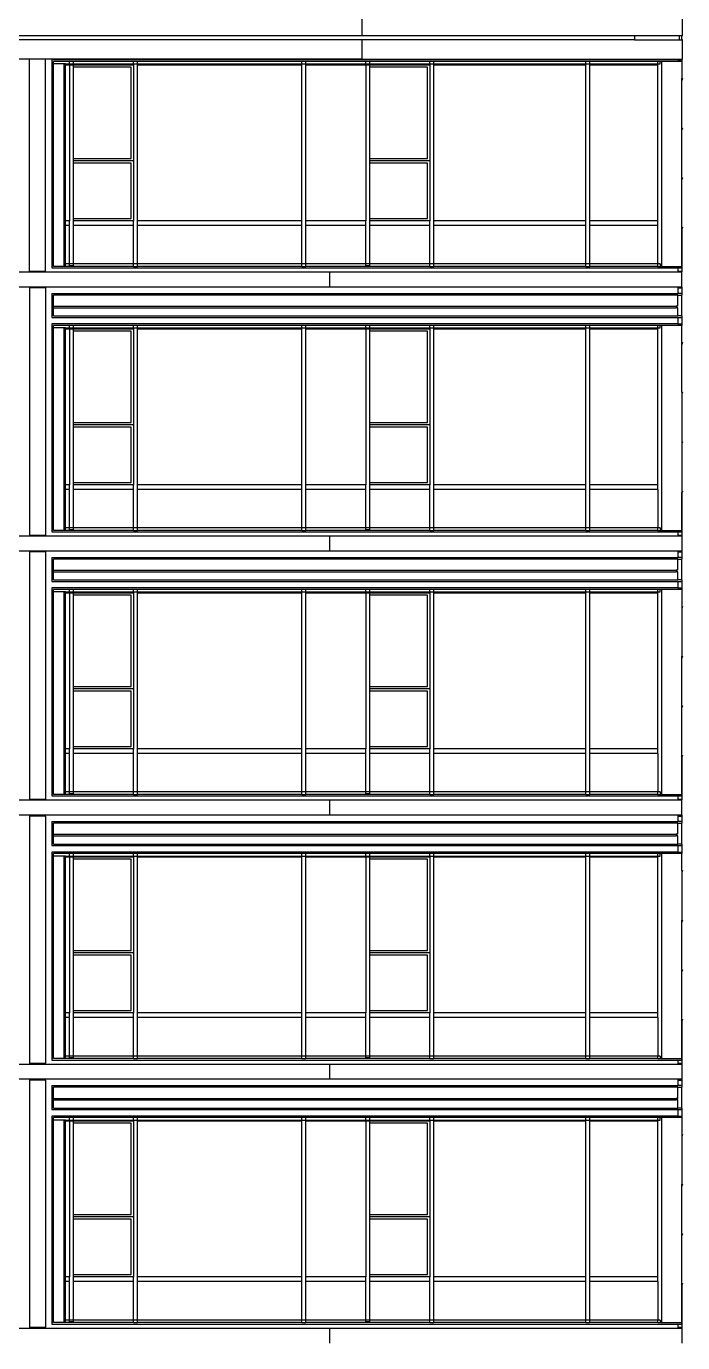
# Model space of a CAD drawing. Extents: x -311 to 61613, y 0 to 58400.
# Drawn here: x 53260 to 61460, y 29817 to 46270 of the extents above; entities that cross this region are included whole.
import ezdxf

# ---------------------------------------------------------------- set-up
doc = ezdxf.new("R2010")
doc.units = 0
doc.header["$LTSCALE"] = 1000
doc.header["$MEASUREMENT"] = 0
doc.layers.add('AD-AREA-OUTL', color=31, linetype='Continuous')

msp = doc.modelspace()

# ---------------------------------------------------------------- linework, layer by layer
at = {"layer": 'AD-AREA-OUTL', "color": 252}
for p, q in [((57450, 46390), (57450, 46150)), ((61460, 46150), (61460, 46390)), ((57450, 46150), (30750, 46150)), ((57450, 46100), (47680, 46100)), ((60860, 46150), (57450, 46150)), ((60860, 46100), (57450, 46100)), ((57450, 46100), (57450, 45860)), ((61420, 46150), (60860, 46150)), ((60860, 46150), (60860, 46100)), ((60860, 46100), (61420, 46100)), ((61450, 46150), (61420, 46150)), ((61420, 46100), (61420, 46150)), ((61420, 46100), (61450, 46100)), ((61450, 46100), (61450, 46150)), ((61460, 46150), (61450, 46150)), ((61460, 46100), (61450, 46100)), ((61460, 45860), (61460, 46100)), ((53300, 45860), (48110, 45860)), ((53300, 43210), (53300, 45860)), ((53500, 45860), (53300, 45860)), ((53500, 43210), (53500, 45860)), ((57450, 45860), (53500, 45860)), ((61400, 45850), (53580, 45850)), ((53580, 45850), (53580, 43250)), ((53800, 45830), (53600, 45830)), ((53600, 45800), (53600, 45830)), ((53730, 45800), (53600, 45800)), ((53600, 43270), (53600, 45800)), ((53730, 45800), (53730, 43270)), ((53750, 45800), (53730, 45800)), ((53750, 45790), (53750, 45800)), ((53750, 45800), (53800, 45800)), ((53750, 43840), (53750, 45790)), ((53750, 45790), (53800, 45790)), ((53850, 45830), (53800, 45830)), ((53800, 45800), (53800, 45830)), ((53800, 45800), (53850, 45800)), ((53800, 45790), (53800, 45800)), ((53800, 45790), (53800, 43840)), ((53800, 45790), (53850, 45790)), ((53850, 45800), (53850, 45830)), ((54600, 45830), (53850, 45830)), ((53850, 45790), (53850, 45800)), ((53850, 45800), (54600, 45800)), ((53850, 45760), (53850, 45790)), ((53850, 45790), (54600, 45790)), ((53850, 44620), (53850, 45760)), ((54570, 45760), (53850, 45760)), ((54570, 44620), (54570, 45760)), ((54650, 45830), (54600, 45830)), ((54600, 45800), (54600, 45830)), ((54600, 45800), (54650, 45800)), ((54600, 45790), (54600, 45800)), ((54600, 45790), (54600, 44590)), ((56700, 45830), (54650, 45830)), ((54650, 45800), (54650, 45830)), ((54650, 45800), (56700, 45800)), ((54650, 45790), (54650, 45800)), ((54650, 43840), (54650, 45790)), ((54650, 45790), (56700, 45790)), ((56750, 45830), (56700, 45830)), ((56700, 45800), (56700, 45830)), ((56700, 45800), (56750, 45800)), ((56700, 45790), (56700, 45800)), ((56700, 43840), (56700, 45790)), ((57500, 45830), (56750, 45830)), ((56750, 45800), (56750, 45830)), ((56750, 45800), (57500, 45800)), ((56750, 45790), (56750, 45800)), ((56750, 43840), (56750, 45790)), ((56750, 45790), (57500, 45790)), ((57450, 45860), (61400, 45860)), ((57550, 45830), (57500, 45830)), ((57500, 45800), (57500, 45830)), ((57500, 45800), (57550, 45800)), ((57500, 45790), (57500, 45800)), ((57500, 45790), (57500, 43840)), ((57500, 45790), (57550, 45790)), ((58300, 45830), (57550, 45830)), ((57550, 45800), (57550, 45830)), ((57550, 45800), (58300, 45800)), ((57550, 45790), (57550, 45800)), ((57550, 45760), (57550, 45790)), ((57550, 45790), (58300, 45790)), ((57550, 44620), (57550, 45760)), ((58270, 45760), (57550, 45760)), ((58270, 44620), (58270, 45760)), ((58350, 45830), (58300, 45830)), ((58300, 45800), (58300, 45830)), ((58300, 45800), (58350, 45800)), ((58300, 45790), (58300, 45800)), ((58300, 45790), (58300, 44590)), ((60250, 45830), (58350, 45830)), ((58350, 45800), (58350, 45830)), ((58350, 45800), (60250, 45800)), ((58350, 45790), (58350, 45800)), ((58350, 43840), (58350, 45790)), ((58350, 45790), (60250, 45790)), ((60300, 45830), (60250, 45830)), ((60250, 45800), (60250, 45830)), ((60250, 45800), (60300, 45800)), ((60250, 45790), (60250, 45800)), ((60250, 43840), (60250, 45790)), ((61150, 45830), (60300, 45830)), ((60300, 45800), (60300, 45830)), ((60300, 45800), (61150, 45800)), ((60300, 45790), (60300, 45800)), ((60300, 43840), (60300, 45790)), ((60300, 45790), (61150, 45790)), ((61180, 45830), (61150, 45830)), ((61150, 45800), (61150, 45830)), ((61150, 45800), (61180, 45800)), ((61150, 45790), (61150, 45800)), ((61150, 43840), (61150, 45790)), ((61200, 45830), (61180, 45830)), ((61180, 45800), (61180, 45830)), ((61450, 45830), (61200, 45830)), ((61200, 43270), (61200, 45830)), ((61400, 45860), (61450, 45860)), ((61400, 45860), (61400, 45850)), ((61400, 45850), (61450, 45850)), ((61450, 45860), (61450, 45850)), ((61450, 45860), (61460, 45860)), ((61450, 45850), (61450, 45830)), ((61450, 45830), (61450, 45618)), ((61450, 45613), (61450, 45618)), ((61450, 45618), (61460, 45618)), ((61450, 45603), (61450, 45613)), ((61450, 45613), (61460, 45613)), ((61450, 44998), (61450, 45603)), ((61450, 45603), (61460, 45603)), ((61460, 45618), (61460, 45613)), ((61460, 45603), (61460, 45613)), ((61450, 44993), (61450, 44998)), ((61450, 44998), (61460, 44998)), ((61450, 44983), (61450, 44993)), ((61450, 44993), (61460, 44993)), ((61450, 44378), (61450, 44983)), ((61450, 44983), (61460, 44983)), ((61460, 44998), (61460, 44993)), ((61460, 44983), (61460, 44993)), ((53850, 44590), (53850, 44620)), ((53850, 44620), (54570, 44620)), ((53850, 44560), (53850, 44590)), ((54600, 44590), (53850, 44590)), ((54600, 44590), (54600, 43840)), ((57550, 44590), (57550, 44620)), ((57550, 44620), (58270, 44620)), ((57550, 44560), (57550, 44590)), ((58300, 44590), (57550, 44590)), ((58300, 44590), (58300, 43840)), ((53850, 43870), (53850, 44560)), ((54570, 44560), (53850, 44560)), ((54570, 43870), (54570, 44560)), ((57550, 43870), (57550, 44560)), ((58270, 44560), (57550, 44560)), ((58270, 43870), (58270, 44560)), ((61450, 44373), (61450, 44378)), ((61450, 44378), (61460, 44378)), ((61450, 44363), (61450, 44373)), ((61450, 44373), (61460, 44373)), ((61450, 43758), (61450, 44363)), ((61450, 44363), (61460, 44363)), ((61460, 44378), (61460, 44373)), ((61460, 44363), (61460, 44373)), ((53750, 43780), (53750, 43840)), ((53800, 43840), (53750, 43840)), ((53750, 43300), (53750, 43780)), ((53800, 43780), (53750, 43780)), ((53800, 43780), (53800, 43840)), ((53800, 43300), (53800, 43780)), ((53850, 43840), (53850, 43870)), ((53850, 43870), (54570, 43870)), ((53850, 43780), (53850, 43840)), ((54600, 43840), (53850, 43840)), ((53850, 43300), (53850, 43780)), ((54600, 43780), (53850, 43780)), ((54600, 43780), (54600, 43840)), ((54600, 43300), (54600, 43780)), ((54650, 43780), (54650, 43840)), ((56700, 43840), (54650, 43840)), ((54650, 43300), (54650, 43780)), ((56700, 43780), (54650, 43780)), ((56700, 43780), (56700, 43840)), ((56700, 43300), (56700, 43780)), ((56750, 43780), (56750, 43840)), ((57500, 43840), (56750, 43840)), ((56750, 43300), (56750, 43780)), ((57500, 43780), (56750, 43780)), ((57500, 43780), (57500, 43840)), ((57500, 43300), (57500, 43780)), ((57550, 43840), (57550, 43870)), ((57550, 43870), (58270, 43870)), ((57550, 43780), (57550, 43840)), ((58300, 43840), (57550, 43840)), ((57550, 43300), (57550, 43780)), ((58300, 43780), (57550, 43780)), ((58300, 43780), (58300, 43840)), ((58300, 43300), (58300, 43780)), ((58350, 43780), (58350, 43840)), ((60250, 43840), (58350, 43840)), ((58350, 43300), (58350, 43780)), ((60250, 43780), (58350, 43780)), ((60250, 43780), (60250, 43840)), ((60250, 43300), (60250, 43780)), ((60300, 43780), (60300, 43840)), ((61150, 43840), (60300, 43840)), ((60300, 43300), (60300, 43780)), ((61150, 43780), (60300, 43780)), ((61150, 43780), (61150, 43840)), ((61150, 43300), (61150, 43780)), ((61450, 43753), (61450, 43758)), ((61450, 43758), (61460, 43758)), ((61450, 43743), (61450, 43753)), ((61450, 43753), (61460, 43753)), ((61450, 43743), (61450, 43270)), ((61450, 43270), (61450, 43743)), ((61450, 43743), (61460, 43743)), ((61460, 43758), (61460, 43753)), ((61460, 43743), (61460, 43753)), ((53800, 43300), (53750, 43300)), ((53750, 43270), (53750, 43300)), ((53800, 43276), (53800, 43300)), ((53850, 43300), (53800, 43300)), ((53850, 43276), (53800, 43276)), ((53800, 43270), (53800, 43276)), ((53850, 43276), (53850, 43300)), ((54600, 43300), (53850, 43300)), ((53850, 43270), (53850, 43276)), ((54650, 43300), (54600, 43300)), ((54600, 43270), (54600, 43300)), ((56700, 43300), (54650, 43300)), ((54650, 43270), (54650, 43300)), ((56750, 43300), (56700, 43300)), ((56700, 43270), (56700, 43300)), ((57500, 43300), (56750, 43300)), ((56750, 43270), (56750, 43300)), ((57550, 43300), (57500, 43300)), ((57500, 43276), (57500, 43300)), ((57550, 43276), (57500, 43276)), ((57500, 43270), (57500, 43276)), ((58300, 43300), (57550, 43300)), ((57550, 43276), (57550, 43300)), ((57550, 43270), (57550, 43276)), ((58350, 43300), (58300, 43300)), ((58300, 43270), (58300, 43300)), ((60250, 43300), (58350, 43300)), ((58350, 43270), (58350, 43300)), ((60300, 43300), (60250, 43300)), ((60250, 43270), (60250, 43300)), ((61150, 43300), (60300, 43300)), ((60300, 43270), (60300, 43300)), ((61180, 43300), (61150, 43300)), ((61150, 43270), (61150, 43300)), ((61180, 43300), (61180, 43270)), ((48100, 43200), (53300, 43200)), ((53300, 43210), (53300, 43200)), ((53300, 43210), (53500, 43210)), ((53300, 43200), (53500, 43200)), ((53500, 43200), (53500, 43210)), ((53500, 43200), (57052, 43200)), ((53580, 43250), (61400, 43250)), ((53730, 43270), (53600, 43270)), ((53750, 43270), (53730, 43270)), ((53800, 43270), (53750, 43270)), ((53850, 43270), (53800, 43270)), ((54600, 43270), (53850, 43270)), ((54600, 43270), (54650, 43270)), ((56700, 43270), (54650, 43270)), ((56700, 43270), (56750, 43270)), ((57500, 43270), (56750, 43270)), ((57052, 43200), (61400, 43200)), ((57052, 43010), (57052, 43200)), ((57550, 43270), (57500, 43270)), ((58300, 43270), (57550, 43270)), ((58300, 43270), (58350, 43270)), ((60250, 43270), (58350, 43270)), ((60250, 43270), (60300, 43270)), ((61150, 43270), (60300, 43270)), ((61150, 43270), (61180, 43270)), ((61180, 43270), (61200, 43270)), ((61200, 43270), (61450, 43270)), ((61400, 43250), (61400, 43210)), ((61400, 43250), (61450, 43250)), ((61400, 43210), (61400, 43200)), ((61400, 43210), (61440, 43210)), ((61400, 43200), (61440, 43200)), ((61440, 43210), (61450, 43210)), ((61440, 43200), (61440, 43210)), ((61440, 43200), (61450, 43200)), ((61450, 43250), (61450, 43270)), ((61450, 43270), (61450, 43250)), ((61450, 43250), (61450, 43210)), ((61450, 43210), (61450, 43200)), ((61450, 43010), (61450, 43200)), ((53300, 43010), (48110, 43010)), ((53300, 43010), (53300, 43000)), ((53500, 43010), (53300, 43010)), ((53300, 43000), (53300, 39910)), ((53500, 43000), (53300, 43000)), ((57052, 43010), (53500, 43010)), ((53500, 43000), (53500, 43010)), ((53500, 43000), (53500, 39910)), ((61400, 43010), (57052, 43010)), ((61440, 43010), (61400, 43010)), ((61400, 43010), (61400, 43000)), ((61400, 43000), (61400, 42930)), ((61400, 43000), (61440, 43000)), ((61450, 43010), (61440, 43010)), ((61440, 43010), (61440, 43000)), ((61440, 43000), (61450, 43000)), ((61450, 43010), (61450, 43000)), ((61450, 43000), (61450, 42930)), ((53580, 42930), (61400, 42930)), ((53580, 42930), (53580, 42630)), ((61400, 42910), (53600, 42910)), ((53600, 42771), (53600, 42910)), ((61450, 42930), (61400, 42930)), ((61400, 42771), (61400, 42910)), ((61400, 42910), (61450, 42910)), ((61450, 42930), (61450, 42910)), ((61450, 42650), (61450, 42910)), ((53580, 42630), (61400, 42630)), ((53600, 42751), (53600, 42771)), ((53600, 42771), (61380, 42771)), ((53600, 42650), (53600, 42751)), ((53600, 42751), (61380, 42751)), ((53600, 42650), (61400, 42650)), ((61400, 42771), (61380, 42771)), ((61380, 42771), (61380, 42751)), ((61400, 42751), (61380, 42751)), ((61400, 42650), (61400, 42751)), ((61450, 42650), (61400, 42650)), ((61400, 42630), (61450, 42630)), ((61400, 42630), (61400, 42550)), ((61450, 42650), (61450, 42630)), ((61450, 42630), (61450, 42550)), ((61400, 42550), (53580, 42550)), ((53580, 42550), (53580, 39950)), ((53800, 42530), (53600, 42530)), ((53600, 42500), (53600, 42530)), ((53730, 42500), (53600, 42500)), ((53600, 39970), (53600, 42500)), ((53730, 42500), (53730, 39970)), ((53750, 42500), (53730, 42500)), ((53750, 42500), (53800, 42500)), ((53750, 42490), (53750, 42500)), ((53750, 40540), (53750, 42490)), ((53750, 42490), (53800, 42490)), ((53850, 42530), (53800, 42530)), ((53800, 42500), (53800, 42530)), ((53800, 42500), (53850, 42500)), ((53800, 42490), (53800, 42500)), ((53800, 42490), (53800, 40540)), ((53800, 42490), (53850, 42490)), ((53850, 42500), (53850, 42530)), ((54600, 42530), (53850, 42530)), ((53850, 42500), (54600, 42500)), ((53850, 42490), (53850, 42500)), ((53850, 42460), (53850, 42490)), ((53850, 42490), (54600, 42490)), ((53850, 41320), (53850, 42460)), ((54570, 42460), (53850, 42460)), ((54570, 41320), (54570, 42460)), ((54650, 42530), (54600, 42530)), ((54600, 42500), (54600, 42530)), ((54600, 42500), (54650, 42500)), ((54600, 42490), (54600, 42500)), ((54600, 42490), (54600, 41290)), ((56700, 42530), (54650, 42530)), ((54650, 42500), (54650, 42530)), ((54650, 42500), (56700, 42500)), ((54650, 42490), (54650, 42500)), ((54650, 40540), (54650, 42490)), ((54650, 42490), (56700, 42490)), ((56750, 42530), (56700, 42530)), ((56700, 42500), (56700, 42530)), ((56700, 42500), (56750, 42500)), ((56700, 42490), (56700, 42500)), ((56700, 40540), (56700, 42490)), ((57500, 42530), (56750, 42530)), ((56750, 42500), (56750, 42530)), ((56750, 42500), (57500, 42500)), ((56750, 42490), (56750, 42500)), ((56750, 40540), (56750, 42490)), ((56750, 42490), (57500, 42490)), ((57550, 42530), (57500, 42530)), ((57500, 42500), (57500, 42530)), ((57500, 42500), (57550, 42500)), ((57500, 42490), (57500, 42500)), ((57500, 42490), (57500, 40540)), ((57500, 42490), (57550, 42490)), ((58300, 42530), (57550, 42530)), ((57550, 42500), (57550, 42530)), ((57550, 42500), (58300, 42500)), ((57550, 42490), (57550, 42500)), ((57550, 42460), (57550, 42490)), ((57550, 42490), (58300, 42490)), ((57550, 41320), (57550, 42460)), ((58270, 42460), (57550, 42460)), ((58270, 41320), (58270, 42460)), ((58350, 42530), (58300, 42530)), ((58300, 42500), (58300, 42530)), ((58300, 42500), (58350, 42500)), ((58300, 42490), (58300, 42500)), ((58300, 42490), (58300, 41290)), ((60250, 42530), (58350, 42530)), ((58350, 42500), (58350, 42530)), ((58350, 42500), (60250, 42500)), ((58350, 42490), (58350, 42500)), ((58350, 40540), (58350, 42490)), ((58350, 42490), (60250, 42490)), ((60300, 42530), (60250, 42530)), ((60250, 42500), (60250, 42530)), ((60250, 42500), (60300, 42500)), ((60250, 42490), (60250, 42500)), ((60250, 40540), (60250, 42490)), ((61150, 42530), (60300, 42530)), ((60300, 42500), (60300, 42530)), ((60300, 42500), (61150, 42500)), ((60300, 42490), (60300, 42500)), ((60300, 40540), (60300, 42490)), ((60300, 42490), (61150, 42490)), ((61180, 42530), (61150, 42530)), ((61150, 42500), (61150, 42530)), ((61150, 42500), (61180, 42500)), ((61150, 42490), (61150, 42500)), ((61150, 40540), (61150, 42490)), ((61200, 42530), (61180, 42530)), ((61180, 42500), (61180, 42530)), ((61450, 42530), (61200, 42530)), ((61200, 39970), (61200, 42530)), ((61400, 42550), (61450, 42550)), ((61450, 42550), (61450, 42530)), ((61450, 42318), (61450, 42530)), ((61450, 42313), (61450, 42318)), ((61450, 42318), (61460, 42318)), ((61450, 42303), (61450, 42313)), ((61450, 42313), (61460, 42313)), ((61450, 41698), (61450, 42303)), ((61450, 42303), (61460, 42303)), ((61460, 42318), (61460, 42313)), ((61460, 42303), (61460, 42313)), ((61450, 41698), (61450, 41693)), ((61450, 41698), (61460, 41698)), ((61450, 41693), (61450, 41683)), ((61450, 41693), (61460, 41693)), ((61450, 41683), (61450, 41078)), ((61450, 41683), (61460, 41683)), ((61460, 41698), (61460, 41693)), ((61460, 41683), (61460, 41693)), ((53850, 41290), (53850, 41320)), ((53850, 41320), (54570, 41320)), ((57550, 41290), (57550, 41320)), ((57550, 41320), (58270, 41320)), ((53850, 41260), (53850, 41290)), ((54600, 41290), (53850, 41290)), ((53850, 40570), (53850, 41260)), ((54570, 41260), (53850, 41260)), ((54570, 40570), (54570, 41260)), ((54600, 41290), (54600, 40540)), ((57550, 41260), (57550, 41290)), ((58300, 41290), (57550, 41290)), ((57550, 40570), (57550, 41260)), ((58270, 41260), (57550, 41260)), ((58270, 40570), (58270, 41260)), ((58300, 41290), (58300, 40540)), ((61450, 41078), (61450, 41073)), ((61450, 41078), (61460, 41078)), ((61450, 41073), (61450, 41063)), ((61450, 41073), (61460, 41073)), ((61450, 41063), (61450, 40458)), ((61450, 41063), (61460, 41063)), ((61460, 41078), (61460, 41073)), ((61460, 41063), (61460, 41073)), ((53750, 40480), (53750, 40540)), ((53800, 40540), (53750, 40540)), ((53750, 40000), (53750, 40480)), ((53800, 40480), (53750, 40480)), ((53800, 40480), (53800, 40540)), ((53800, 40000), (53800, 40480)), ((53850, 40540), (53850, 40570)), ((53850, 40570), (54570, 40570)), ((53850, 40480), (53850, 40540)), ((54600, 40540), (53850, 40540)), ((53850, 40000), (53850, 40480)), ((54600, 40480), (53850, 40480)), ((54600, 40480), (54600, 40540)), ((54600, 40000), (54600, 40480)), ((54650, 40480), (54650, 40540)), ((56700, 40540), (54650, 40540)), ((54650, 40000), (54650, 40480)), ((56700, 40480), (54650, 40480)), ((56700, 40480), (56700, 40540)), ((56700, 40000), (56700, 40480)), ((56750, 40480), (56750, 40540)), ((57500, 40540), (56750, 40540)), ((56750, 40000), (56750, 40480)), ((57500, 40480), (56750, 40480)), ((57500, 40480), (57500, 40540)), ((57500, 40000), (57500, 40480)), ((57550, 40540), (57550, 40570)), ((57550, 40570), (58270, 40570)), ((57550, 40480), (57550, 40540)), ((58300, 40540), (57550, 40540)), ((57550, 40000), (57550, 40480)), ((58300, 40480), (57550, 40480)), ((58300, 40480), (58300, 40540)), ((58300, 40000), (58300, 40480)), ((58350, 40480), (58350, 40540)), ((60250, 40540), (58350, 40540)), ((58350, 40000), (58350, 40480)), ((60250, 40480), (58350, 40480)), ((60250, 40480), (60250, 40540)), ((60250, 40000), (60250, 40480)), ((60300, 40480), (60300, 40540)), ((61150, 40540), (60300, 40540)), ((60300, 40000), (60300, 40480)), ((61150, 40480), (60300, 40480)), ((61150, 40480), (61150, 40540)), ((61150, 40480), (61150, 40000)), ((61450, 40458), (61450, 40453)), ((61450, 40458), (61460, 40458)), ((61450, 40453), (61450, 40443)), ((61450, 40453), (61460, 40453)), ((61450, 39970), (61450, 40443)), ((61450, 40443), (61450, 39970)), ((61450, 40443), (61460, 40443)), ((61460, 40458), (61460, 40453)), ((61460, 40443), (61460, 40453)), ((53800, 40000), (53750, 40000)), ((53750, 39970), (53750, 40000)), ((53850, 40000), (53800, 40000)), ((53800, 39976), (53800, 40000)), ((54600, 40000), (53850, 40000)), ((53850, 39976), (53850, 40000)), ((54650, 40000), (54600, 40000)), ((54600, 39970), (54600, 40000)), ((56700, 40000), (54650, 40000)), ((54650, 39970), (54650, 40000)), ((56750, 40000), (56700, 40000)), ((56700, 39970), (56700, 40000)), ((57500, 40000), (56750, 40000)), ((56750, 39970), (56750, 40000)), ((57550, 40000), (57500, 40000)), ((57500, 39976), (57500, 40000)), ((58300, 40000), (57550, 40000)), ((57550, 39976), (57550, 40000)), ((58350, 40000), (58300, 40000)), ((58300, 39970), (58300, 40000)), ((60250, 40000), (58350, 40000)), ((58350, 39970), (58350, 40000)), ((60300, 40000), (60250, 40000)), ((60250, 39970), (60250, 40000)), ((61150, 40000), (60300, 40000)), ((60300, 39970), (60300, 40000)), ((61180, 40000), (61150, 40000)), ((61150, 39970), (61150, 40000)), ((61180, 40000), (61180, 39970)), ((48100, 39900), (53300, 39900)), ((53300, 39910), (53300, 39900)), ((53300, 39910), (53500, 39910)), ((53300, 39900), (53500, 39900)), ((53500, 39900), (53500, 39910)), ((53500, 39900), (57052, 39900)), ((53580, 39950), (61400, 39950)), ((53730, 39970), (53600, 39970)), ((53750, 39970), (53730, 39970)), ((53800, 39970), (53750, 39970)), ((53850, 39976), (53800, 39976)), ((53800, 39970), (53800, 39976)), ((53850, 39970), (53800, 39970)), ((53850, 39970), (53850, 39976)), ((54600, 39970), (53850, 39970)), ((54600, 39970), (54650, 39970)), ((56700, 39970), (54650, 39970)), ((56700, 39970), (56750, 39970)), ((57500, 39970), (56750, 39970)), ((57052, 39900), (61400, 39900)), ((57052, 39710), (57052, 39900)), ((57550, 39976), (57500, 39976)), ((57500, 39970), (57500, 39976)), ((57550, 39970), (57500, 39970)), ((57550, 39970), (57550, 39976)), ((58300, 39970), (57550, 39970)), ((58300, 39970), (58350, 39970)), ((60250, 39970), (58350, 39970)), ((60250, 39970), (60300, 39970)), ((61150, 39970), (60300, 39970)), ((61150, 39970), (61180, 39970)), ((61180, 39970), (61200, 39970)), ((61200, 39970), (61450, 39970)), ((61400, 39950), (61400, 39910)), ((61400, 39950), (61450, 39950)), ((61400, 39910), (61400, 39900)), ((61400, 39910), (61440, 39910)), ((61400, 39900), (61440, 39900)), ((61440, 39910), (61450, 39910)), ((61440, 39900), (61440, 39910)), ((61440, 39900), (61450, 39900)), ((61450, 39950), (61450, 39970)), ((61450, 39970), (61450, 39950)), ((61450, 39950), (61450, 39910)), ((61450, 39910), (61450, 39900)), ((61450, 39900), (61450, 39710)), ((53300, 39710), (48110, 39710)), ((53300, 39710), (53300, 39700)), ((53500, 39710), (53300, 39710)), ((53300, 39700), (53300, 36610)), ((53500, 39700), (53300, 39700)), ((57052, 39710), (53500, 39710)), ((53500, 39700), (53500, 39710)), ((53500, 39700), (53500, 36610)), ((61400, 39710), (57052, 39710)), ((61440, 39710), (61400, 39710)), ((61400, 39710), (61400, 39700)), ((61400, 39700), (61400, 39630)), ((61400, 39700), (61440, 39700)), ((61450, 39710), (61440, 39710)), ((61440, 39710), (61440, 39700)), ((61440, 39700), (61450, 39700)), ((61450, 39710), (61450, 39700)), ((61450, 39700), (61450, 39630)), ((53580, 39630), (61400, 39630)), ((53580, 39630), (53580, 39330)), ((61400, 39610), (53600, 39610)), ((53600, 39471), (53600, 39610)), ((61450, 39630), (61400, 39630)), ((61400, 39471), (61400, 39610)), ((61400, 39610), (61450, 39610)), ((61450, 39630), (61450, 39610)), ((61450, 39350), (61450, 39610)), ((53580, 39330), (61400, 39330)), ((53600, 39451), (53600, 39471)), ((53600, 39471), (61380, 39471)), ((53600, 39350), (53600, 39451)), ((53600, 39451), (61380, 39451)), ((53600, 39350), (61400, 39350)), ((61400, 39471), (61380, 39471)), ((61380, 39471), (61380, 39451)), ((61400, 39451), (61380, 39451)), ((61400, 39350), (61400, 39451)), ((61450, 39350), (61400, 39350)), ((61400, 39330), (61450, 39330)), ((61400, 39330), (61400, 39250)), ((61450, 39350), (61450, 39330)), ((61450, 39330), (61450, 39250)), ((61400, 39250), (53580, 39250)), ((53580, 39250), (53580, 36650)), ((53800, 39230), (53600, 39230)), ((53600, 39200), (53600, 39230)), ((53730, 39200), (53600, 39200)), ((53600, 36670), (53600, 39200)), ((53730, 39200), (53730, 36670)), ((53750, 39200), (53730, 39200)), ((53750, 39200), (53800, 39200)), ((53750, 39190), (53750, 39200)), ((53750, 37240), (53750, 39190)), ((53750, 39190), (53800, 39190)), ((53850, 39230), (53800, 39230)), ((53800, 39200), (53800, 39230)), ((53800, 39200), (53850, 39200)), ((53800, 39190), (53800, 39200)), ((53800, 39190), (53800, 37240)), ((53800, 39190), (53850, 39190)), ((53850, 39200), (53850, 39230)), ((54600, 39230), (53850, 39230)), ((53850, 39200), (54600, 39200)), ((53850, 39190), (53850, 39200)), ((53850, 39160), (53850, 39190)), ((53850, 39190), (54600, 39190)), ((53850, 38020), (53850, 39160)), ((54570, 39160), (53850, 39160)), ((54570, 38020), (54570, 39160)), ((54650, 39230), (54600, 39230)), ((54600, 39200), (54600, 39230)), ((54600, 39200), (54650, 39200)), ((54600, 39190), (54600, 39200)), ((54600, 39190), (54600, 37990)), ((56700, 39230), (54650, 39230)), ((54650, 39200), (54650, 39230)), ((54650, 39200), (56700, 39200)), ((54650, 39190), (54650, 39200)), ((54650, 37240), (54650, 39190)), ((54650, 39190), (56700, 39190)), ((56750, 39230), (56700, 39230)), ((56700, 39200), (56700, 39230)), ((56700, 39200), (56750, 39200)), ((56700, 39190), (56700, 39200)), ((56700, 37240), (56700, 39190)), ((57500, 39230), (56750, 39230)), ((56750, 39200), (56750, 39230)), ((56750, 39200), (57500, 39200)), ((56750, 39190), (56750, 39200)), ((56750, 37240), (56750, 39190)), ((56750, 39190), (57500, 39190)), ((57550, 39230), (57500, 39230)), ((57500, 39200), (57500, 39230)), ((57500, 39200), (57550, 39200)), ((57500, 39190), (57500, 39200)), ((57500, 39190), (57500, 37240)), ((57500, 39190), (57550, 39190)), ((58300, 39230), (57550, 39230)), ((57550, 39200), (57550, 39230)), ((57550, 39200), (58300, 39200)), ((57550, 39190), (57550, 39200)), ((57550, 39160), (57550, 39190)), ((57550, 39190), (58300, 39190)), ((57550, 38020), (57550, 39160)), ((58270, 39160), (57550, 39160)), ((58270, 38020), (58270, 39160)), ((58350, 39230), (58300, 39230)), ((58300, 39200), (58300, 39230)), ((58300, 39200), (58350, 39200)), ((58300, 39190), (58300, 39200)), ((58300, 39190), (58300, 37990)), ((60250, 39230), (58350, 39230)), ((58350, 39200), (58350, 39230)), ((58350, 39200), (60250, 39200)), ((58350, 39190), (58350, 39200)), ((58350, 37240), (58350, 39190)), ((58350, 39190), (60250, 39190)), ((60300, 39230), (60250, 39230)), ((60250, 39200), (60250, 39230)), ((60250, 39200), (60300, 39200)), ((60250, 39190), (60250, 39200)), ((60250, 37240), (60250, 39190)), ((61150, 39230), (60300, 39230)), ((60300, 39200), (60300, 39230)), ((60300, 39200), (61150, 39200)), ((60300, 39190), (60300, 39200)), ((60300, 37240), (60300, 39190)), ((60300, 39190), (61150, 39190)), ((61180, 39230), (61150, 39230)), ((61150, 39200), (61150, 39230)), ((61150, 39200), (61180, 39200)), ((61150, 39190), (61150, 39200)), ((61150, 37240), (61150, 39190)), ((61200, 39230), (61180, 39230)), ((61180, 39200), (61180, 39230)), ((61450, 39230), (61200, 39230)), ((61200, 36670), (61200, 39230)), ((61400, 39250), (61450, 39250)), ((61450, 39250), (61450, 39230)), ((61450, 39230), (61450, 39018)), ((61450, 39018), (61450, 39013)), ((61450, 39018), (61460, 39018)), ((61450, 39013), (61450, 39003)), ((61450, 39013), (61460, 39013)), ((61450, 39003), (61450, 38398)), ((61450, 39003), (61460, 39003)), ((61460, 39018), (61460, 39013)), ((61460, 39003), (61460, 39013)), ((61450, 38393), (61450, 38398)), ((61450, 38398), (61460, 38398)), ((61450, 38383), (61450, 38393)), ((61450, 38393), (61460, 38393)), ((61450, 37778), (61450, 38383)), ((61450, 38383), (61460, 38383)), ((61460, 38398), (61460, 38393)), ((61460, 38383), (61460, 38393)), ((53850, 37990), (53850, 38020)), ((53850, 38020), (54570, 38020)), ((57550, 37990), (57550, 38020)), ((57550, 38020), (58270, 38020)), ((53850, 37960), (53850, 37990)), ((54600, 37990), (53850, 37990)), ((53850, 37270), (53850, 37960)), ((54570, 37960), (53850, 37960)), ((54570, 37270), (54570, 37960)), ((54600, 37990), (54600, 37240)), ((57550, 37960), (57550, 37990)), ((58300, 37990), (57550, 37990)), ((57550, 37270), (57550, 37960)), ((58270, 37960), (57550, 37960)), ((58270, 37270), (58270, 37960)), ((58300, 37990), (58300, 37240)), ((61450, 37773), (61450, 37778)), ((61450, 37778), (61460, 37778)), ((61450, 37763), (61450, 37773)), ((61450, 37773), (61460, 37773)), ((61450, 37158), (61450, 37763)), ((61450, 37763), (61460, 37763)), ((61460, 37778), (61460, 37773)), ((61460, 37763), (61460, 37773)), ((53750, 37180), (53750, 37240)), ((53800, 37240), (53750, 37240)), ((53800, 37180), (53800, 37240)), ((53850, 37240), (53850, 37270)), ((53850, 37270), (54570, 37270)), ((53850, 37180), (53850, 37240)), ((54600, 37240), (53850, 37240)), ((54600, 37180), (54600, 37240)), ((54650, 37180), (54650, 37240)), ((56700, 37240), (54650, 37240)), ((56700, 37180), (56700, 37240)), ((56750, 37180), (56750, 37240)), ((57500, 37240), (56750, 37240)), ((57500, 37180), (57500, 37240)), ((57550, 37240), (57550, 37270)), ((57550, 37270), (58270, 37270)), ((57550, 37180), (57550, 37240)), ((58300, 37240), (57550, 37240)), ((58300, 37180), (58300, 37240)), ((58350, 37180), (58350, 37240)), ((60250, 37240), (58350, 37240)), ((60250, 37180), (60250, 37240)), ((60300, 37180), (60300, 37240)), ((61150, 37240), (60300, 37240)), ((61150, 37180), (61150, 37240)), ((53750, 36700), (53750, 37180)), ((53800, 37180), (53750, 37180)), ((53800, 36700), (53800, 37180)), ((53850, 36700), (53850, 37180)), ((54600, 37180), (53850, 37180)), ((54600, 36700), (54600, 37180)), ((54650, 36700), (54650, 37180)), ((56700, 37180), (54650, 37180)), ((56700, 36700), (56700, 37180)), ((56750, 36700), (56750, 37180)), ((57500, 37180), (56750, 37180)), ((57500, 36700), (57500, 37180)), ((57550, 36700), (57550, 37180)), ((58300, 37180), (57550, 37180)), ((58300, 36700), (58300, 37180)), ((58350, 36700), (58350, 37180)), ((60250, 37180), (58350, 37180)), ((60250, 36700), (60250, 37180)), ((60300, 36700), (60300, 37180)), ((61150, 37180), (60300, 37180)), ((61150, 37180), (61150, 36700)), ((61450, 37153), (61450, 37158)), ((61450, 37158), (61460, 37158)), ((61450, 37143), (61450, 37153)), ((61450, 37153), (61460, 37153)), ((61450, 37143), (61450, 36670)), ((61450, 36670), (61450, 37143)), ((61450, 37143), (61460, 37143)), ((61460, 37158), (61460, 37153)), ((61460, 37143), (61460, 37153)), ((53800, 36700), (53750, 36700)), ((53750, 36670), (53750, 36700)), ((53850, 36700), (53800, 36700)), ((53800, 36676), (53800, 36700)), ((54600, 36700), (53850, 36700)), ((53850, 36676), (53850, 36700)), ((54650, 36700), (54600, 36700)), ((54600, 36670), (54600, 36700)), ((56700, 36700), (54650, 36700)), ((54650, 36670), (54650, 36700)), ((56750, 36700), (56700, 36700)), ((56700, 36670), (56700, 36700)), ((57500, 36700), (56750, 36700)), ((56750, 36670), (56750, 36700)), ((57550, 36700), (57500, 36700)), ((57500, 36676), (57500, 36700)), ((58300, 36700), (57550, 36700)), ((57550, 36676), (57550, 36700)), ((58350, 36700), (58300, 36700)), ((58300, 36670), (58300, 36700)), ((60250, 36700), (58350, 36700)), ((58350, 36670), (58350, 36700)), ((60300, 36700), (60250, 36700)), ((60250, 36670), (60250, 36700)), ((61150, 36700), (60300, 36700)), ((60300, 36670), (60300, 36700)), ((61180, 36700), (61150, 36700)), ((61150, 36670), (61150, 36700)), ((61180, 36700), (61180, 36670)), ((48100, 36600), (53300, 36600)), ((53300, 36610), (53300, 36600)), ((53300, 36610), (53500, 36610)), ((53300, 36600), (53500, 36600)), ((53500, 36600), (53500, 36610)), ((53500, 36600), (57052, 36600)), ((53580, 36650), (61400, 36650)), ((53730, 36670), (53600, 36670)), ((53750, 36670), (53730, 36670)), ((53800, 36670), (53750, 36670)), ((53850, 36676), (53800, 36676)), ((53800, 36670), (53800, 36676)), ((53850, 36670), (53800, 36670)), ((53850, 36670), (53850, 36676)), ((54600, 36670), (53850, 36670)), ((54600, 36670), (54650, 36670)), ((56700, 36670), (54650, 36670)), ((56700, 36670), (56750, 36670)), ((57500, 36670), (56750, 36670)), ((57052, 36600), (61400, 36600)), ((57052, 36410), (57052, 36600)), ((57550, 36676), (57500, 36676)), ((57500, 36670), (57500, 36676)), ((57550, 36670), (57500, 36670)), ((57550, 36670), (57550, 36676)), ((58300, 36670), (57550, 36670)), ((58300, 36670), (58350, 36670)), ((60250, 36670), (58350, 36670)), ((60250, 36670), (60300, 36670)), ((61150, 36670), (60300, 36670)), ((61150, 36670), (61180, 36670)), ((61180, 36670), (61200, 36670)), ((61200, 36670), (61450, 36670)), ((61400, 36650), (61400, 36610)), ((61400, 36650), (61450, 36650)), ((61400, 36610), (61400, 36600)), ((61400, 36610), (61440, 36610)), ((61400, 36600), (61440, 36600)), ((61440, 36610), (61450, 36610)), ((61440, 36600), (61440, 36610)), ((61440, 36600), (61450, 36600)), ((61450, 36650), (61450, 36670)), ((61450, 36670), (61450, 36650)), ((61450, 36650), (61450, 36610)), ((61450, 36610), (61450, 36600)), ((61450, 36410), (61450, 36600)), ((53300, 36410), (48110, 36410)), ((53300, 36410), (53300, 36400)), ((53500, 36410), (53300, 36410)), ((53300, 36400), (53300, 33310)), ((53500, 36400), (53300, 36400)), ((57052, 36410), (53500, 36410)), ((53500, 36400), (53500, 36410)), ((53500, 36400), (53500, 33310)), ((61400, 36410), (57052, 36410)), ((61440, 36410), (61400, 36410)), ((61400, 36410), (61400, 36400)), ((61400, 36400), (61400, 36330)), ((61400, 36400), (61440, 36400)), ((61450, 36410), (61440, 36410)), ((61440, 36410), (61440, 36400)), ((61440, 36400), (61450, 36400)), ((61450, 36410), (61450, 36400)), ((61450, 36400), (61450, 36330)), ((53580, 36330), (61400, 36330)), ((53580, 36330), (53580, 36030)), ((61400, 36310), (53600, 36310)), ((53600, 36171), (53600, 36310)), ((61450, 36330), (61400, 36330)), ((61400, 36171), (61400, 36310)), ((61400, 36310), (61450, 36310)), ((61450, 36330), (61450, 36310)), ((61450, 36050), (61450, 36310)), ((53600, 36151), (53600, 36171)), ((53600, 36171), (61380, 36171)), ((53600, 36050), (53600, 36151)), ((53600, 36151), (61380, 36151)), ((53600, 36050), (61400, 36050)), ((61400, 36171), (61380, 36171)), ((61380, 36171), (61380, 36151)), ((61400, 36151), (61380, 36151)), ((61400, 36050), (61400, 36151)), ((61450, 36050), (61400, 36050)), ((61450, 36050), (61450, 36030)), ((53580, 36030), (61400, 36030)), ((61400, 35950), (53580, 35950)), ((53580, 35950), (53580, 33350)), ((53800, 35930), (53600, 35930)), ((53600, 35900), (53600, 35930)), ((53730, 35900), (53600, 35900)), ((53600, 33370), (53600, 35900)), ((53730, 35900), (53730, 33370)), ((53750, 35900), (53730, 35900)), ((53750, 35900), (53800, 35900)), ((53750, 35890), (53750, 35900)), ((53750, 33940), (53750, 35890)), ((53750, 35890), (53800, 35890)), ((53850, 35930), (53800, 35930)), ((53800, 35900), (53800, 35930)), ((53800, 35900), (53850, 35900)), ((53800, 35890), (53800, 35900)), ((53800, 35890), (53800, 33940)), ((53800, 35890), (53850, 35890)), ((53850, 35900), (53850, 35930)), ((54600, 35930), (53850, 35930)), ((53850, 35900), (54600, 35900)), ((53850, 35890), (53850, 35900)), ((53850, 35860), (53850, 35890)), ((53850, 35890), (54600, 35890)), ((54650, 35930), (54600, 35930)), ((54600, 35900), (54600, 35930)), ((54600, 35900), (54650, 35900)), ((54600, 35890), (54600, 35900)), ((54600, 35890), (54600, 34690)), ((56700, 35930), (54650, 35930)), ((54650, 35900), (54650, 35930)), ((54650, 35900), (56700, 35900)), ((54650, 35890), (54650, 35900)), ((54650, 33940), (54650, 35890)), ((54650, 35890), (56700, 35890)), ((56750, 35930), (56700, 35930)), ((56700, 35900), (56700, 35930)), ((56700, 35900), (56750, 35900)), ((56700, 35890), (56700, 35900)), ((56700, 33940), (56700, 35890)), ((57500, 35930), (56750, 35930)), ((56750, 35900), (56750, 35930)), ((56750, 35900), (57500, 35900)), ((56750, 35890), (56750, 35900)), ((56750, 33940), (56750, 35890)), ((56750, 35890), (57500, 35890)), ((57550, 35930), (57500, 35930)), ((57500, 35900), (57500, 35930)), ((57500, 35900), (57550, 35900)), ((57500, 35890), (57500, 35900)), ((57500, 35890), (57500, 33940)), ((57500, 35890), (57550, 35890)), ((58300, 35930), (57550, 35930)), ((57550, 35900), (57550, 35930)), ((57550, 35900), (58300, 35900)), ((57550, 35890), (57550, 35900)), ((57550, 35860), (57550, 35890)), ((57550, 35890), (58300, 35890)), ((58350, 35930), (58300, 35930)), ((58300, 35900), (58300, 35930)), ((58300, 35900), (58350, 35900)), ((58300, 35890), (58300, 35900)), ((58300, 35890), (58300, 34690)), ((60250, 35930), (58350, 35930)), ((58350, 35900), (58350, 35930)), ((58350, 35900), (60250, 35900)), ((58350, 35890), (58350, 35900)), ((58350, 33940), (58350, 35890)), ((58350, 35890), (60250, 35890)), ((60300, 35930), (60250, 35930)), ((60250, 35900), (60250, 35930)), ((60250, 35900), (60300, 35900)), ((60250, 35890), (60250, 35900)), ((60250, 33940), (60250, 35890)), ((61150, 35930), (60300, 35930)), ((60300, 35900), (60300, 35930)), ((60300, 35900), (61150, 35900)), ((60300, 35890), (60300, 35900)), ((60300, 33940), (60300, 35890)), ((60300, 35890), (61150, 35890)), ((61180, 35930), (61150, 35930)), ((61150, 35900), (61150, 35930)), ((61150, 35900), (61180, 35900)), ((61150, 35890), (61150, 35900)), ((61150, 33940), (61150, 35890)), ((61200, 35930), (61180, 35930)), ((61180, 35900), (61180, 35930)), ((61450, 35930), (61200, 35930)), ((61200, 33370), (61200, 35930)), ((61400, 36030), (61450, 36030)), ((61400, 36030), (61400, 35950)), ((61400, 35950), (61450, 35950)), ((61450, 36030), (61450, 35950)), ((61450, 35950), (61450, 35930)), ((61450, 35718), (61450, 35930)), ((53850, 34720), (53850, 35860)), ((54570, 35860), (53850, 35860)), ((54570, 34720), (54570, 35860)), ((57550, 34720), (57550, 35860)), ((58270, 35860), (57550, 35860)), ((58270, 34720), (58270, 35860)), ((61450, 35718), (61450, 35713)), ((61450, 35718), (61460, 35718)), ((61450, 35713), (61450, 35703)), ((61450, 35713), (61460, 35713)), ((61450, 35703), (61450, 35098)), ((61450, 35703), (61460, 35703)), ((61460, 35718), (61460, 35713)), ((61460, 35703), (61460, 35713)), ((61450, 35093), (61450, 35098)), ((61450, 35098), (61460, 35098)), ((61450, 35083), (61450, 35093)), ((61450, 35093), (61460, 35093)), ((61450, 34478), (61450, 35083)), ((61450, 35083), (61460, 35083)), ((61460, 35098), (61460, 35093)), ((61460, 35083), (61460, 35093)), ((53850, 34690), (53850, 34720)), ((53850, 34720), (54570, 34720)), ((57550, 34690), (57550, 34720)), ((57550, 34720), (58270, 34720)), ((53850, 34660), (53850, 34690)), ((54600, 34690), (53850, 34690)), ((53850, 33970), (53850, 34660)), ((54570, 34660), (53850, 34660)), ((54570, 33970), (54570, 34660)), ((54600, 34690), (54600, 33940)), ((57550, 34660), (57550, 34690)), ((58300, 34690), (57550, 34690)), ((57550, 33970), (57550, 34660)), ((58270, 34660), (57550, 34660)), ((58270, 33970), (58270, 34660)), ((58300, 34690), (58300, 33940)), ((61450, 34473), (61450, 34478)), ((61450, 34478), (61460, 34478)), ((61450, 34463), (61450, 34473)), ((61450, 34473), (61460, 34473)), ((61450, 33858), (61450, 34463)), ((61450, 34463), (61460, 34463)), ((61460, 34478), (61460, 34473)), ((61460, 34463), (61460, 34473)), ((53750, 33880), (53750, 33940)), ((53800, 33940), (53750, 33940)), ((53800, 33880), (53800, 33940)), ((53850, 33940), (53850, 33970)), ((53850, 33970), (54570, 33970)), ((53850, 33880), (53850, 33940)), ((54600, 33940), (53850, 33940)), ((54600, 33880), (54600, 33940)), ((54650, 33880), (54650, 33940)), ((56700, 33940), (54650, 33940)), ((56700, 33880), (56700, 33940)), ((56750, 33880), (56750, 33940)), ((57500, 33940), (56750, 33940)), ((57500, 33880), (57500, 33940)), ((57550, 33940), (57550, 33970)), ((57550, 33970), (58270, 33970)), ((57550, 33880), (57550, 33940)), ((58300, 33940), (57550, 33940)), ((58300, 33880), (58300, 33940)), ((58350, 33880), (58350, 33940)), ((60250, 33940), (58350, 33940)), ((60250, 33880), (60250, 33940)), ((60300, 33880), (60300, 33940)), ((61150, 33940), (60300, 33940)), ((61150, 33880), (61150, 33940)), ((53750, 33400), (53750, 33880)), ((53800, 33880), (53750, 33880)), ((53800, 33400), (53800, 33880)), ((53850, 33400), (53850, 33880)), ((54600, 33880), (53850, 33880)), ((54600, 33400), (54600, 33880)), ((54650, 33400), (54650, 33880)), ((56700, 33880), (54650, 33880)), ((56700, 33400), (56700, 33880)), ((56750, 33400), (56750, 33880)), ((57500, 33880), (56750, 33880)), ((57500, 33400), (57500, 33880)), ((57550, 33400), (57550, 33880)), ((58300, 33880), (57550, 33880)), ((58300, 33400), (58300, 33880)), ((58350, 33400), (58350, 33880)), ((60250, 33880), (58350, 33880)), ((60250, 33400), (60250, 33880)), ((60300, 33400), (60300, 33880)), ((61150, 33880), (60300, 33880)), ((61150, 33880), (61150, 33400)), ((61450, 33853), (61450, 33858)), ((61450, 33858), (61460, 33858)), ((61450, 33843), (61450, 33853)), ((61450, 33853), (61460, 33853)), ((61450, 33843), (61450, 33370)), ((61450, 33370), (61450, 33843)), ((61450, 33843), (61460, 33843)), ((61460, 33858), (61460, 33853)), ((61460, 33843), (61460, 33853)), ((53750, 33370), (53750, 33400)), ((53800, 33400), (53750, 33400)), ((53850, 33400), (53800, 33400)), ((53800, 33376), (53800, 33400)), ((54600, 33400), (53850, 33400)), ((53850, 33376), (53850, 33400)), ((54650, 33400), (54600, 33400)), ((54600, 33370), (54600, 33400)), ((56700, 33400), (54650, 33400)), ((54650, 33370), (54650, 33400)), ((56750, 33400), (56700, 33400)), ((56700, 33370), (56700, 33400)), ((57500, 33400), (56750, 33400)), ((56750, 33370), (56750, 33400)), ((57550, 33400), (57500, 33400)), ((57500, 33376), (57500, 33400)), ((58300, 33400), (57550, 33400)), ((57550, 33376), (57550, 33400)), ((58350, 33400), (58300, 33400)), ((58300, 33370), (58300, 33400)), ((60250, 33400), (58350, 33400)), ((58350, 33370), (58350, 33400)), ((60300, 33400), (60250, 33400)), ((60250, 33370), (60250, 33400)), ((61150, 33400), (60300, 33400)), ((60300, 33370), (60300, 33400)), ((61180, 33400), (61150, 33400)), ((61150, 33370), (61150, 33400)), ((61180, 33400), (61180, 33370)), ((48100, 33300), (53300, 33300)), ((53300, 33310), (53300, 33300)), ((53300, 33310), (53500, 33310)), ((53300, 33300), (53500, 33300)), ((53500, 33300), (53500, 33310)), ((53500, 33300), (57052, 33300)), ((53580, 33350), (61400, 33350)), ((53730, 33370), (53600, 33370)), ((53750, 33370), (53730, 33370)), ((53800, 33370), (53750, 33370)), ((53850, 33376), (53800, 33376)), ((53800, 33370), (53800, 33376)), ((53850, 33370), (53800, 33370)), ((53850, 33370), (53850, 33376)), ((54600, 33370), (53850, 33370)), ((54600, 33370), (54650, 33370)), ((56700, 33370), (54650, 33370)), ((56700, 33370), (56750, 33370)), ((57500, 33370), (56750, 33370)), ((57052, 33300), (61400, 33300)), ((57052, 33110), (57052, 33300)), ((57550, 33376), (57500, 33376)), ((57500, 33370), (57500, 33376)), ((57550, 33370), (57500, 33370)), ((57550, 33370), (57550, 33376)), ((58300, 33370), (57550, 33370)), ((58300, 33370), (58350, 33370)), ((60250, 33370), (58350, 33370)), ((60250, 33370), (60300, 33370)), ((61150, 33370), (60300, 33370)), ((61150, 33370), (61180, 33370)), ((61180, 33370), (61200, 33370)), ((61200, 33370), (61450, 33370)), ((61400, 33350), (61400, 33310)), ((61400, 33350), (61450, 33350)), ((61400, 33310), (61400, 33300)), ((61400, 33310), (61440, 33310)), ((61400, 33300), (61440, 33300)), ((61440, 33310), (61450, 33310)), ((61440, 33300), (61440, 33310)), ((61440, 33300), (61450, 33300)), ((61450, 33350), (61450, 33370)), ((61450, 33370), (61450, 33350)), ((61450, 33350), (61450, 33310)), ((61450, 33310), (61450, 33300)), ((61450, 33300), (61450, 33110)), ((53300, 33110), (48110, 33110)), ((53300, 33110), (53300, 33100)), ((53500, 33110), (53300, 33110)), ((53300, 33100), (53300, 30010)), ((53500, 33100), (53300, 33100)), ((57052, 33110), (53500, 33110)), ((53500, 33100), (53500, 33110)), ((53500, 33100), (53500, 30010)), ((61400, 33110), (57052, 33110)), ((61440, 33110), (61400, 33110)), ((61400, 33110), (61400, 33100)), ((61400, 33100), (61400, 33030)), ((61400, 33100), (61440, 33100)), ((61450, 33110), (61440, 33110)), ((61440, 33110), (61440, 33100)), ((61440, 33100), (61450, 33100)), ((61450, 33110), (61450, 33100)), ((61450, 33100), (61450, 33030)), ((53580, 33030), (61400, 33030)), ((53580, 33030), (53580, 32730)), ((61400, 33010), (53600, 33010)), ((53600, 32871), (53600, 33010)), ((61450, 33030), (61400, 33030)), ((61400, 32871), (61400, 33010)), ((61400, 33010), (61450, 33010)), ((61450, 33030), (61450, 33010)), ((61450, 32750), (61450, 33010)), ((53600, 32851), (53600, 32871)), ((53600, 32871), (61380, 32871)), ((53600, 32750), (53600, 32851)), ((53600, 32851), (61380, 32851)), ((53600, 32750), (61400, 32750)), ((61400, 32871), (61380, 32871)), ((61380, 32871), (61380, 32851)), ((61400, 32851), (61380, 32851)), ((61400, 32750), (61400, 32851)), ((61450, 32750), (61400, 32750)), ((61450, 32750), (61450, 32730)), ((53580, 32730), (61400, 32730)), ((61400, 32650), (53580, 32650)), ((53580, 32650), (53580, 30050)), ((53800, 32630), (53600, 32630)), ((53600, 32600), (53600, 32630)), ((53730, 32600), (53600, 32600)), ((53600, 30070), (53600, 32600)), ((53730, 32600), (53730, 30070)), ((53750, 32600), (53730, 32600)), ((53750, 32600), (53800, 32600)), ((53750, 32590), (53750, 32600)), ((53750, 30640), (53750, 32590)), ((53750, 32590), (53800, 32590)), ((53850, 32630), (53800, 32630)), ((53800, 32600), (53800, 32630)), ((53800, 32600), (53850, 32600)), ((53800, 32590), (53800, 32600)), ((53800, 32590), (53800, 30640)), ((53800, 32590), (53850, 32590)), ((53850, 32600), (53850, 32630)), ((54600, 32630), (53850, 32630)), ((53850, 32600), (54600, 32600)), ((53850, 32590), (53850, 32600)), ((53850, 32560), (53850, 32590)), ((53850, 32590), (54600, 32590)), ((54650, 32630), (54600, 32630)), ((54600, 32600), (54600, 32630)), ((54600, 32600), (54650, 32600)), ((54600, 32590), (54600, 32600)), ((54600, 32590), (54600, 31390)), ((56700, 32630), (54650, 32630)), ((54650, 32600), (54650, 32630)), ((54650, 32600), (56700, 32600)), ((54650, 32590), (54650, 32600)), ((54650, 30640), (54650, 32590)), ((54650, 32590), (56700, 32590)), ((56750, 32630), (56700, 32630)), ((56700, 32600), (56700, 32630)), ((56700, 32600), (56750, 32600)), ((56700, 32590), (56700, 32600)), ((56700, 30640), (56700, 32590)), ((57500, 32630), (56750, 32630)), ((56750, 32600), (56750, 32630)), ((56750, 32600), (57500, 32600)), ((56750, 32590), (56750, 32600)), ((56750, 30640), (56750, 32590)), ((56750, 32590), (57500, 32590)), ((57550, 32630), (57500, 32630)), ((57500, 32600), (57500, 32630)), ((57500, 32600), (57550, 32600)), ((57500, 32590), (57500, 32600)), ((57500, 32590), (57500, 30640)), ((57500, 32590), (57550, 32590)), ((58300, 32630), (57550, 32630)), ((57550, 32600), (57550, 32630)), ((57550, 32600), (58300, 32600)), ((57550, 32590), (57550, 32600)), ((57550, 32560), (57550, 32590)), ((57550, 32590), (58300, 32590)), ((58350, 32630), (58300, 32630)), ((58300, 32600), (58300, 32630)), ((58300, 32600), (58350, 32600)), ((58300, 32590), (58300, 32600)), ((58300, 32590), (58300, 31390)), ((60250, 32630), (58350, 32630)), ((58350, 32600), (58350, 32630)), ((58350, 32600), (60250, 32600)), ((58350, 32590), (58350, 32600)), ((58350, 30640), (58350, 32590)), ((58350, 32590), (60250, 32590)), ((60300, 32630), (60250, 32630)), ((60250, 32600), (60250, 32630)), ((60250, 32600), (60300, 32600)), ((60250, 32590), (60250, 32600)), ((60250, 30640), (60250, 32590)), ((61150, 32630), (60300, 32630)), ((60300, 32600), (60300, 32630)), ((60300, 32600), (61150, 32600)), ((60300, 32590), (60300, 32600)), ((60300, 30640), (60300, 32590)), ((60300, 32590), (61150, 32590)), ((61180, 32630), (61150, 32630)), ((61150, 32600), (61150, 32630)), ((61150, 32600), (61180, 32600)), ((61150, 32590), (61150, 32600)), ((61150, 30640), (61150, 32590)), ((61200, 32630), (61180, 32630)), ((61180, 32600), (61180, 32630)), ((61450, 32630), (61200, 32630)), ((61200, 30070), (61200, 32630)), ((61400, 32730), (61450, 32730)), ((61400, 32730), (61400, 32650)), ((61400, 32650), (61450, 32650)), ((61450, 32730), (61450, 32650)), ((61450, 32650), (61450, 32630)), ((61450, 32630), (61450, 32418)), ((53850, 31420), (53850, 32560)), ((54570, 32560), (53850, 32560)), ((54570, 31420), (54570, 32560)), ((57550, 31420), (57550, 32560)), ((58270, 32560), (57550, 32560)), ((58270, 31420), (58270, 32560)), ((61450, 32418), (61450, 32413)), ((61450, 32418), (61460, 32418)), ((61450, 32413), (61450, 32403)), ((61450, 32413), (61460, 32413)), ((61460, 32418), (61460, 32413)), ((61460, 32403), (61460, 32413)), ((61450, 32403), (61450, 31798)), ((61450, 32403), (61460, 32403)), ((61450, 31793), (61450, 31798)), ((61450, 31798), (61460, 31798)), ((61450, 31783), (61450, 31793)), ((61450, 31793), (61460, 31793)), ((61450, 31178), (61450, 31783)), ((61450, 31783), (61460, 31783)), ((61460, 31798), (61460, 31793)), ((61460, 31783), (61460, 31793)), ((53850, 31390), (53850, 31420)), ((53850, 31420), (54570, 31420)), ((53850, 31360), (53850, 31390)), ((54600, 31390), (53850, 31390)), ((53850, 30670), (53850, 31360)), ((54570, 31360), (53850, 31360)), ((54570, 30670), (54570, 31360)), ((54600, 31390), (54600, 30640)), ((57550, 31390), (57550, 31420)), ((57550, 31420), (58270, 31420)), ((57550, 31360), (57550, 31390)), ((58300, 31390), (57550, 31390)), ((57550, 30670), (57550, 31360)), ((58270, 31360), (57550, 31360)), ((58270, 30670), (58270, 31360)), ((58300, 31390), (58300, 30640)), ((61450, 31173), (61450, 31178)), ((61450, 31178), (61460, 31178)), ((61450, 31163), (61450, 31173)), ((61450, 31173), (61460, 31173)), ((61450, 30558), (61450, 31163)), ((61450, 31163), (61460, 31163)), ((61460, 31178), (61460, 31173)), ((61460, 31163), (61460, 31173)), ((53750, 30580), (53750, 30640)), ((53800, 30640), (53750, 30640)), ((53800, 30580), (53800, 30640)), ((53850, 30640), (53850, 30670)), ((53850, 30670), (54570, 30670)), ((53850, 30580), (53850, 30640)), ((54600, 30640), (53850, 30640)), ((54600, 30580), (54600, 30640)), ((54650, 30580), (54650, 30640)), ((56700, 30640), (54650, 30640)), ((56700, 30580), (56700, 30640)), ((56750, 30580), (56750, 30640)), ((57500, 30640), (56750, 30640)), ((57500, 30580), (57500, 30640)), ((57550, 30640), (57550, 30670)), ((57550, 30670), (58270, 30670)), ((57550, 30580), (57550, 30640)), ((58300, 30640), (57550, 30640)), ((58300, 30580), (58300, 30640)), ((58350, 30580), (58350, 30640)), ((60250, 30640), (58350, 30640)), ((60250, 30580), (60250, 30640)), ((60300, 30580), (60300, 30640)), ((61150, 30640), (60300, 30640)), ((61150, 30580), (61150, 30640)), ((53750, 30100), (53750, 30580)), ((53800, 30580), (53750, 30580)), ((53800, 30100), (53800, 30580)), ((53850, 30100), (53850, 30580)), ((54600, 30580), (53850, 30580)), ((54600, 30100), (54600, 30580)), ((54650, 30100), (54650, 30580)), ((56700, 30580), (54650, 30580)), ((56700, 30100), (56700, 30580)), ((56750, 30100), (56750, 30580)), ((57500, 30580), (56750, 30580)), ((57500, 30100), (57500, 30580)), ((57550, 30100), (57550, 30580)), ((58300, 30580), (57550, 30580)), ((58300, 30100), (58300, 30580)), ((58350, 30100), (58350, 30580)), ((60250, 30580), (58350, 30580)), ((60250, 30100), (60250, 30580)), ((60300, 30100), (60300, 30580)), ((61150, 30580), (60300, 30580)), ((61150, 30580), (61150, 30100)), ((61450, 30553), (61450, 30558)), ((61450, 30558), (61460, 30558)), ((61450, 30543), (61450, 30553)), ((61450, 30553), (61460, 30553)), ((61450, 30543), (61450, 30070)), ((61450, 30070), (61450, 30543)), ((61450, 30543), (61460, 30543)), ((61460, 30558), (61460, 30553)), ((61460, 30543), (61460, 30553)), ((48100, 30000), (53300, 30000)), ((53300, 30010), (53300, 30000)), ((53300, 30010), (53500, 30010)), ((53300, 30000), (53500, 30000)), ((53500, 30000), (53500, 30010)), ((53500, 30000), (57052, 30000)), ((53580, 30050), (61400, 30050)), ((53730, 30070), (53600, 30070)), ((53750, 30070), (53730, 30070)), ((53800, 30100), (53750, 30100)), ((53750, 30070), (53750, 30100)), ((53800, 30070), (53750, 30070)), ((53850, 30100), (53800, 30100)), ((53800, 30076), (53800, 30100)), ((53850, 30076), (53800, 30076)), ((53800, 30070), (53800, 30076)), ((53850, 30070), (53800, 30070)), ((54600, 30100), (53850, 30100)), ((53850, 30076), (53850, 30100)), ((53850, 30070), (53850, 30076)), ((54600, 30070), (53850, 30070)), ((54650, 30100), (54600, 30100)), ((54600, 30070), (54600, 30100)), ((54600, 30070), (54650, 30070)), ((56700, 30100), (54650, 30100)), ((54650, 30070), (54650, 30100)), ((56700, 30070), (54650, 30070)), ((56750, 30100), (56700, 30100)), ((56700, 30070), (56700, 30100)), ((56700, 30070), (56750, 30070)), ((57500, 30100), (56750, 30100)), ((56750, 30070), (56750, 30100)), ((57500, 30070), (56750, 30070)), ((57052, 30000), (61400, 30000)), ((57052, 29810), (57052, 30000)), ((57550, 30100), (57500, 30100)), ((57500, 30076), (57500, 30100)), ((57550, 30076), (57500, 30076)), ((57500, 30070), (57500, 30076)), ((57550, 30070), (57500, 30070)), ((58300, 30100), (57550, 30100)), ((57550, 30076), (57550, 30100)), ((57550, 30070), (57550, 30076)), ((58300, 30070), (57550, 30070)), ((58350, 30100), (58300, 30100)), ((58300, 30070), (58300, 30100)), ((58300, 30070), (58350, 30070)), ((60250, 30100), (58350, 30100)), ((58350, 30070), (58350, 30100)), ((60250, 30070), (58350, 30070)), ((60300, 30100), (60250, 30100)), ((60250, 30070), (60250, 30100)), ((60250, 30070), (60300, 30070)), ((61150, 30100), (60300, 30100)), ((60300, 30070), (60300, 30100)), ((61150, 30070), (60300, 30070)), ((61180, 30100), (61150, 30100)), ((61150, 30070), (61150, 30100)), ((61150, 30070), (61180, 30070)), ((61180, 30100), (61180, 30070)), ((61180, 30070), (61200, 30070)), ((61200, 30070), (61450, 30070)), ((61400, 30050), (61400, 30010)), ((61400, 30050), (61450, 30050)), ((61400, 30010), (61400, 30000)), ((61400, 30010), (61440, 30010)), ((61400, 30000), (61440, 30000)), ((61440, 30010), (61450, 30010)), ((61440, 30000), (61440, 30010)), ((61440, 30000), (61450, 30000)), ((61450, 30050), (61450, 30070)), ((61450, 30070), (61450, 30050)), ((61450, 30050), (61450, 30010)), ((61450, 30010), (61450, 30000)), ((61450, 30000), (61450, 29810))]:
    msp.add_line(p, q, dxfattribs=at)

doc.saveas('drawing.dxf')
